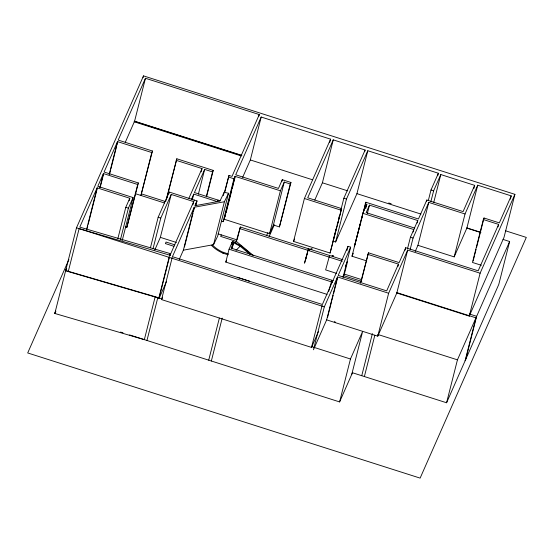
<?xml version="1.0" encoding="UTF-8"?>
<svg xmlns="http://www.w3.org/2000/svg" width="554" height="554" viewBox="0 0 554 554"><rect width="100%" height="100%" fill="white"/><g stroke="black" fill="none" stroke-linecap="round" stroke-linejoin="round"><path stroke-width="0.83" d="M514.908 194.343L480.117 273.198L407.668 250.096L388.638 293.246L337.518 276.945L324.319 306.861L313.453 349.782L326.652 319.859L377.773 336.167L396.809 293.011L469.259 316.119L504.043 237.257L514.908 194.343L143.507 75.884L76.5 227.791L54.818 313.467L144.338 339.637L155.196 296.715L65.677 270.546M129.158 200.742L129.781 198.263L97.116 187.848L79.79 227.119L170.355 253.642L169.69 255.152L79.125 228.629L68.253 271.578L158.825 298.073L159.49 296.563M86.466 229.938L97.116 187.848M87.144 228.407L87.767 225.928M88.183 224.28L97.165 188.789M99.865 187.598L103.418 173.568L137.697 184.503L138.375 182.965L104.09 172.031L117.51 141.616L151.789 152.551L152.468 151.013L118.189 140.079L145.46 78.259L259.279 114.56L258.863 116.208M100.122 187.716L103.259 175.334M109.152 174.628L117.51 141.616M109.623 173.921L110.461 170.618M110.876 168.97L116.52 146.685M116.936 145.03L117.773 141.727M143.077 77.56L143.507 75.884M125.28 142.309L134.594 121.174L145.46 78.259M117.843 238.705L125.779 207.341L129.781 198.263M120.467 239.543L128.403 208.179L133.085 197.57L97.795 186.31L103.418 173.568M122.226 240.491L133.085 197.57M125.204 226.898L126.838 227.417L137.697 184.503M138.375 182.965L126.838 227.417M151.789 152.551L140.931 195.465L152.468 151.013M150.432 247.783L158.16 217.244L169.261 192.065L197.016 200.922L195.763 205.873M153.056 248.621L160.785 218.082L171.214 194.44L193.713 201.614L192.875 204.918M165.701 201.587L176.823 158.783L213.228 170.397L206.545 196.808M166.796 198.401L176.823 158.783M168.845 193.72L169.261 192.065M154.795 249.965L160.355 237.361L171.214 194.44M146.962 340.475L157.828 297.56M158.825 298.073L169.268 256.8M169.503 257.001L158.936 298.751L166.56 281.467M169.926 255.325L170.355 253.642L169.801 255.83L194.385 200.084M318.439 331.687L311.507 347.406L161.567 299.589L172.218 257.492M192.293 199.876L193.762 194.101L217.348 201.621L218.027 200.091M201.185 171.872L202.023 168.568L176.144 160.314M179.212 259.591L183.36 250.179L194.219 207.258L224.398 201.746L228.525 193.242L224.183 192.286L219.896 201.157L194.897 205.728L197.016 200.922M184.454 246.994L193.021 213.151M193.436 211.503L194.267 208.2M195.507 205.756L196.338 202.452M198.38 194.17L204.648 169.406L212.556 171.927L213.228 170.397M206.289 196.691L212.556 171.927M223.352 195.59L224.183 192.286M224.356 192.64L229.003 175.424L232.008 176.387L259.279 114.56M224.827 191.933L229.003 175.424M183.36 250.179L213.539 244.667L224.398 201.746M228.525 193.242L217.66 236.163L213.539 244.667M221.496 221.164L223.103 221.676L233.961 178.755L235.034 176.331L280.407 190.798L284.257 182.072L290.282 183.99L290.954 182.46L282.305 179.697L278.454 188.429L235.713 174.794L261.19 117.026L330.572 139.158L329.734 142.461M223.103 221.676L224.176 219.246L235.034 176.331M225.062 216.891L225.686 214.412M226.108 212.764L231.745 190.479M232.161 188.824L233.414 183.873M233.836 182.224L235.083 177.273M242.652 177.356L250.332 159.947L261.19 117.026M327.061 294.389L225.797 262.09L229.051 249.217L232.486 241.433L240.72 245.637L251.931 254.972M231.517 244.653L232.154 242.188L233.456 242.659L240.388 246.385L250.276 254.625M231.669 244.653L232.486 241.433M231.849 249.051L233.476 242.61M232.181 248.296L233.809 241.856L231.053 248.102L333.321 280.719M342.836 259.715L240.353 227.029L235.727 243.005M240.353 227.029L237.091 239.903L218.131 233.857M208.713 360.169L219.363 318.079M211.344 361.007L222.202 318.086M281.889 181.352L282.305 179.697M224.176 219.246L269.549 233.719L280.407 190.798M269.549 233.719L273.399 224.993L284.257 182.072M273.399 224.993L279.417 226.911L290.282 183.99M290.954 182.46L279.417 226.911M364.691 151.678L365.114 150.03L333.259 139.864L307.705 197.792L341.603 208.602L330.066 253.053L293.544 241.406L304.402 198.484L330.572 139.158M314.804 200.008L322.393 182.785L333.259 139.864M305.829 259.217L306.971 254.362M333.203 240.311L336.126 228.754M337.171 224.626L337.802 222.154M338.84 218.027L339.47 215.548M340.516 211.42L343.854 198.214L365.114 150.03M330.066 253.053L341.603 208.602M332.996 241.135L335.627 241.973L346.485 199.052L367.794 150.736L438.38 173.25L437.75 175.729M311.507 347.406L322.158 305.316M328.695 291.432L331.818 280.241M335.627 241.973L356.935 193.658L367.794 150.736M326.652 319.859L337.518 276.945M327.539 317.504L331.507 301.819M331.929 300.171L333.176 295.22M333.598 293.565L337.566 277.886M346.97 250.477L348.023 246.329L350.647 247.167L343.127 276.882M343.03 277.166L344.373 274.119L347.628 261.246L345.294 266.543M430.901 201.566L433.616 190.839L440.804 174.552L474.66 185.348L463.082 211.593L426.829 200.029L418.457 219.003L365.862 202.231L354.325 246.682L360.848 222.036M366.79 260.941L351.998 256.225L362.856 213.304L366.838 204.287L365.183 203.761M361.263 220.388L362.517 215.437M362.939 213.782L364.193 208.83M364.608 207.182L365.862 202.231M365.792 208.415L366.838 204.287M367.378 213.38L369.463 205.125L417.785 220.54L417.155 223.013M360.474 283.226L368.465 252.804L399.157 262.596L405.715 247.721L478.171 270.83L498.642 224.412L483.337 219.529L472.479 262.451L481.336 265.276M361.153 281.695L366.374 261.059M366.79 259.411L368.465 252.804M129.574 334.928L339.602 401.92L350.46 358.999L362.648 331.361L351.79 374.282M361.748 375.709L372.399 333.612M364.38 376.547L374.823 335.281M377.773 336.167L388.638 293.246M397.855 266.606L398.478 264.133L367.787 254.341M405.092 250.193L405.715 247.721M407.509 248.767L410.431 237.209L417.785 220.54M396.809 293.011L407.668 250.096M413.18 232.029L413.81 229.557L362.856 213.304M410.133 249.605L413.062 238.047L428.782 202.404L465.035 213.969L477.721 185.195L511.224 195.881L510.393 199.184M426.414 201.684L426.829 200.029M428.277 200.728L430.991 190.001L438.38 173.25M415.188 251.523L417.924 245.325L428.782 202.404M433.699 202.619L440.804 174.552M417.924 245.325L454.176 256.89L465.035 213.969M473.822 188.651L474.66 185.348M454.176 256.89L466.863 228.116L477.721 185.195M473.151 260.92L474.404 255.969M474.826 254.314L476.073 249.362M476.495 247.714L484.016 217.999L499.32 222.881L511.224 195.881M339.602 401.92L352.469 372.745L446.579 402.765L457.445 359.844L509.632 241.53L503.053 239.432M469.259 316.119L480.117 273.198M498.018 226.891L498.642 224.412M465.111 360.765L475.969 317.844L396.505 292.498M465.789 359.227L476.648 316.313L469.252 313.952M509.632 241.53L498.773 284.451L446.579 402.765M68.267 271.543L65.642 270.705L66.653 268.344M55.829 311.106L54.818 313.467L55.739 311.383M68.911 259.521L27.7 352.953L420.126 478.116L526.3 237.41L505.691 230.838M65.642 270.705L66.66 268.399M188.893 198.332L202.023 168.568M191.525 199.17L193.762 194.101M204.648 169.406L194.433 192.563L220.097 200.749M194.219 207.258L172.426 256.668L322.366 304.492L348.023 246.329M161.567 299.589L162.606 297.235M221.323 234.875L220.644 236.406L236.413 241.44L253.621 255.782M228.096 254.805L223.033 253.192L223.373 252.43M223.269 253.323L223.622 252.527M225.797 262.09L226.475 260.539M240.72 245.637L235.942 250.366M266.536 235.665L267.921 232.528M269.168 236.51L274.348 224.765M293.544 241.406L294.589 239.03M308.398 248.732L304.541 263.164L308.474 248.76M309.084 250.706L309.762 249.168M329.575 255.484L325.634 269.895L336.576 273.385M350.647 247.167L338.189 275.407L386.685 290.878L398.478 264.133M369.463 205.125L366.166 212.611L414.482 228.019M351.998 256.225L353.327 253.22M483.337 219.529L484.016 217.999M310.579 249.473L312.304 248.905L310.933 248.469M430.991 190.001L433.616 190.839M134.594 121.174L241.869 155.39M134.303 121.326L241.537 155.529M134.13 121.762L241.336 155.958M388.721 202.965L391.186 203.754M466.863 227.888L480.844 232.348M466.863 228.116L480.754 232.548M356.935 193.658L420.95 214.073M322.393 182.785L347.718 190.86M250.332 159.947L312.366 179.731M343.854 198.214L346.485 199.052M304.402 198.484L340.925 210.139M228.324 176.961L233.961 178.755M410.431 237.209L413.062 238.047M141.609 193.935L165.154 201.441M135.218 193.644L164.476 202.979M239.674 228.567L342.247 261.28M344.373 274.119L361.624 279.625M343.224 275.504L361.797 281.432M158.16 217.244L160.785 218.082M125.779 207.341L128.403 208.179M229.051 249.217L332.642 282.256M228.421 254.057L222.092 251.841A26.675 16.018 14.2 0 1 212.411 244.91M160.355 237.361L176.421 242.486M174.773 244.82L166.068 242.043L165.397 243.58L173.908 246.295M237.209 277.263L249.695 281.245M76.5 227.791L324.319 306.861M377.703 334.415L457.445 359.844M155.196 296.715L161.941 298.869M311.819 346.672L350.46 358.999M120.55 332.047L123.009 332.836M109.9 283.426L110.44 283.634M334.588 321.272L335.516 322.705M223.033 253.192A28.032 16.835 14.2 0 1 211.303 245.193M333.3 255.865L332.968 256.62L332.005 255.449L333.3 255.865"/></g></svg>
